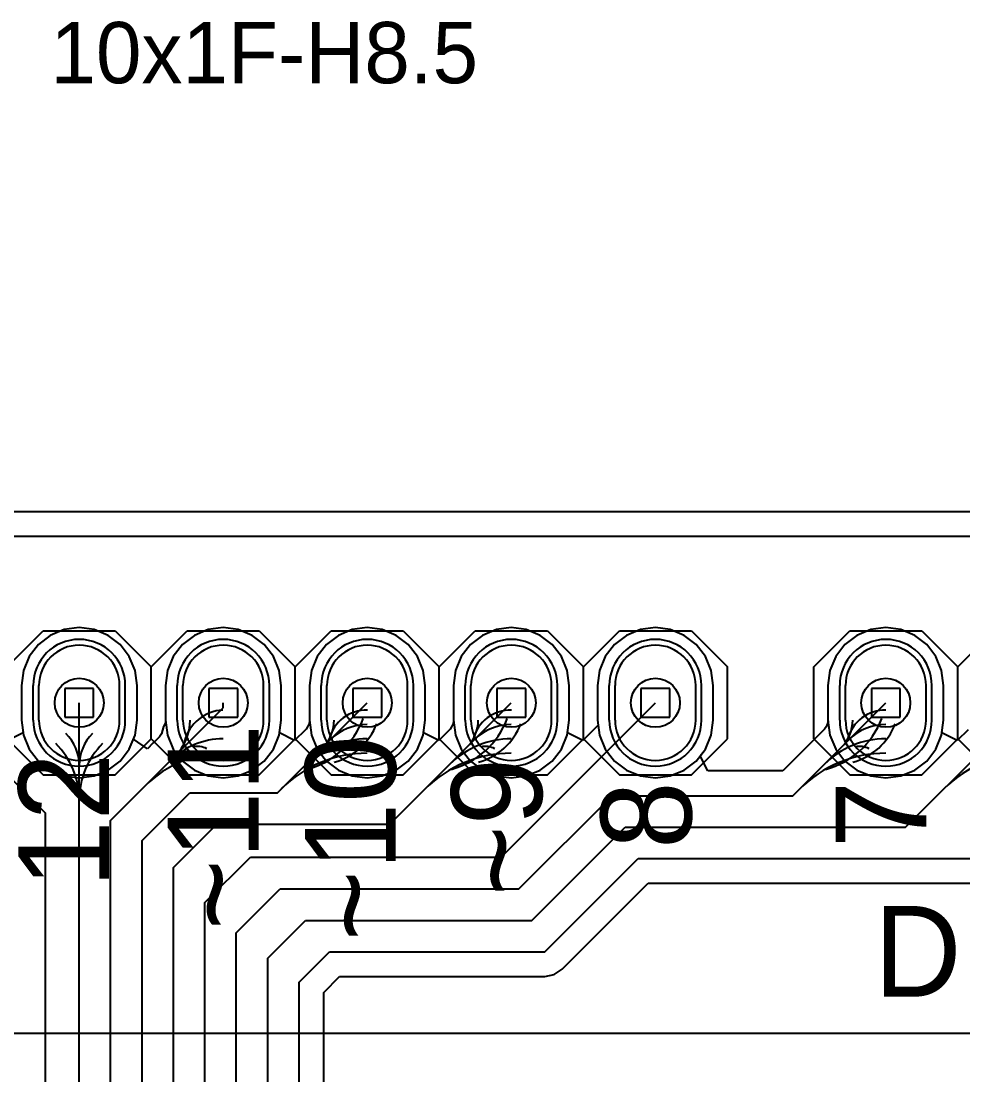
# Model space of a CAD drawing. Header units: millimetres. Extents: x 70.7 to 144.7, y 50.1 to 113.7.
# Drawn here: x 102.71 to 119.32, y 95.15 to 113.73 of the extents above; entities that cross this region are included whole.
import ezdxf

# ---------------------------------------------------------------- set-up
doc = ezdxf.new("R2010")
doc.units = ezdxf.units.MM
for name, color, linetype in [('BottomLayer', 5, 'Continuous'), ('BottomSolder', 6, 'Continuous'), ('KeepOutLayer', 6, 'Continuous'), ('Mechanical16', 56, 'Continuous'), ('Mechanical4', 56, 'Continuous'), ('MultiLayer', 9, 'Continuous'), ('PadHoleLayer', 156, 'Continuous'), ('TopLayer', 1, 'Continuous'), ('TopOverlay', 2, 'Continuous'), ('TopSolder', 216, 'Continuous')]:
    doc.layers.add(name, color=color, linetype=linetype)

# ---------------------------------------------------------------- blocks, each defined once
blk = doc.blocks.new('1X08_5')
at = {"layer": 'BottomLayer'}
for p, q in [((8.1788, 0.3048), (8.1788, -0.3048)), ((9.6012, 0.3048), (9.6012, -0.3048))]:
    blk.add_line(p, q, dxfattribs=at)
for centre, start, end in [((8.89, 0.3048), 0, 180), ((8.89, -0.3048), 180, 0)]:
    blk.add_arc(centre, 0.7112, start, end, dxfattribs=at)
at = {"layer": 'BottomSolder'}
for p, q in [((8.0772, 0.3048), (8.0772, -0.3048)), ((9.7028, 0.3048), (9.7028, -0.3048))]:
    blk.add_line(p, q, dxfattribs=at)
for centre, start, end in [((8.89, 0.3048), 0, 180), ((8.89, -0.3048), 180, 0)]:
    blk.add_arc(centre, 0.8128, start, end, dxfattribs=at)
at = {"layer": 'Mechanical16'}
for p, q in [((8.636, 0.254), (8.636, -0.254)), ((9.144, 0.254), (8.636, 0.254)), ((9.144, -0.254), (9.144, 0.254)), ((8.636, -0.254), (9.144, -0.254))]:
    blk.add_line(p, q, dxfattribs=at)
at = {"layer": 'MultiLayer'}
for p, q in [((8.1788, 0.3048), (8.1788, -0.3048)), ((9.6012, 0.3048), (9.6012, -0.3048))]:
    blk.add_line(p, q, dxfattribs=at)
for centre, start, end in [((8.89, 0.3048), 0, 180), ((8.89, -0.3048), 180, 0)]:
    blk.add_arc(centre, 0.7112, start, end, dxfattribs=at)
at = {"layer": 'PadHoleLayer'}
blk.add_circle((8.89, 0), 0.4318, dxfattribs=at)
at = {"layer": 'TopLayer'}
for p, q in [((8.1788, 0.3048), (8.1788, -0.3048)), ((9.6012, 0.3048), (9.6012, -0.3048))]:
    blk.add_line(p, q, dxfattribs=at)
for centre, start, end in [((8.89, 0.3048), 0, 180), ((8.89, -0.3048), 180, 0)]:
    blk.add_arc(centre, 0.7112, start, end, dxfattribs=at)
at = {"layer": 'TopOverlay'}
for p, q in [((7.62, 0.635), (6.985, 1.27)), ((8.255, 1.27), (7.62, 0.635)), ((9.525, 1.27), (8.255, 1.27)), ((10.16, 0.635), (9.525, 1.27)), ((7.62, 0.635), (7.62, -0.635)), ((10.16, 0.635), (10.16, -0.635)), ((7.62, -0.635), (6.985, -1.27)), ((8.255, -1.27), (7.62, -0.635)), ((10.16, -0.635), (9.525, -1.27)), ((9.525, -1.27), (8.255, -1.27))]:
    blk.add_line(p, q, dxfattribs=at)
at = {"layer": 'TopSolder'}
for p, q in [((8.0772, 0.3048), (8.0772, -0.3048)), ((9.7028, 0.3048), (9.7028, -0.3048))]:
    blk.add_line(p, q, dxfattribs=at)
for centre, start, end in [((8.89, 0.3048), 0, 180), ((8.89, -0.3048), 180, 0)]:
    blk.add_arc(centre, 0.8128, start, end, dxfattribs=at)
blk = doc.blocks.new('1X10_1_6')
at = {"layer": 'BottomLayer'}
for p, q in [((-12.1412, 0.3048), (-12.1412, -0.3048)), ((-10.7188, 0.3048), (-10.7188, -0.3048)), ((-9.6012, 0.3048), (-9.6012, -0.3048)), ((-8.1788, 0.3048), (-8.1788, -0.3048)), ((-7.0612, 0.3048), (-7.0612, -0.3048)), ((-5.6388, 0.3048), (-5.6388, -0.3048)), ((-4.5212, 0.3048), (-4.5212, -0.3048)), ((-3.0988, 0.3048), (-3.0988, -0.3048)), ((-1.9812, 0.3048), (-1.9812, -0.3048)), ((-0.5588, 0.3048), (-0.5588, -0.3048))]:
    blk.add_line(p, q, dxfattribs=at)
for centre, start, end in [((-11.43, 0.3048), 0, 180), ((-8.89, 0.3048), 0, 180), ((-6.35, 0.3048), 0, 180), ((-3.81, 0.3048), 0, 180), ((-1.27, 0.3048), 0, 180), ((-11.43, -0.3048), 180, 0), ((-8.89, -0.3048), 180, 0), ((-6.35, -0.3048), 180, 0), ((-3.81, -0.3048), 180, 0), ((-1.27, -0.3048), 180, 0)]:
    blk.add_arc(centre, 0.7112, start, end, dxfattribs=at)
at = {"layer": 'BottomSolder'}
for p, q in [((-12.2428, 0.3048), (-12.2428, -0.3048)), ((-10.6172, 0.3048), (-10.6172, -0.3048)), ((-9.7028, 0.3048), (-9.7028, -0.3048)), ((-8.0772, 0.3048), (-8.0772, -0.3048)), ((-7.1628, 0.3048), (-7.1628, -0.3048)), ((-5.5372, 0.3048), (-5.5372, -0.3048)), ((-4.6228, 0.3048), (-4.6228, -0.3048)), ((-2.9972, 0.3048), (-2.9972, -0.3048)), ((-2.0828, 0.3048), (-2.0828, -0.3048)), ((-0.4572, 0.3048), (-0.4572, -0.3048))]:
    blk.add_line(p, q, dxfattribs=at)
for centre, start, end in [((-11.43, 0.3048), 0, 180), ((-8.89, 0.3048), 0, 180), ((-6.35, 0.3048), 0, 180), ((-3.81, 0.3048), 0, 180), ((-1.27, 0.3048), 0, 180), ((-11.43, -0.3048), 180, 0), ((-8.89, -0.3048), 180, 0), ((-6.35, -0.3048), 180, 0), ((-3.81, -0.3048), 180, 0), ((-1.27, -0.3048), 180, 0)]:
    blk.add_arc(centre, 0.8128, start, end, dxfattribs=at)
at = {"layer": 'Mechanical16'}
for p, q in [((-11.684, 0.254), (-11.684, -0.254)), ((-11.176, 0.254), (-11.684, 0.254)), ((-11.176, -0.254), (-11.176, 0.254)), ((-9.144, 0.254), (-9.144, -0.254)), ((-8.636, 0.254), (-9.144, 0.254)), ((-8.636, -0.254), (-8.636, 0.254)), ((-6.604, 0.254), (-6.604, -0.254)), ((-6.096, 0.254), (-6.604, 0.254)), ((-6.096, -0.254), (-6.096, 0.254)), ((-4.064, 0.254), (-4.064, -0.254)), ((-3.556, 0.254), (-4.064, 0.254)), ((-3.556, -0.254), (-3.556, 0.254)), ((-1.524, 0.254), (-1.524, -0.254)), ((-1.016, 0.254), (-1.524, 0.254)), ((-1.016, -0.254), (-1.016, 0.254)), ((-11.684, -0.254), (-11.176, -0.254)), ((-9.144, -0.254), (-8.636, -0.254)), ((-6.604, -0.254), (-6.096, -0.254)), ((-4.064, -0.254), (-3.556, -0.254)), ((-1.524, -0.254), (-1.016, -0.254))]:
    blk.add_line(p, q, dxfattribs=at)
at = {"layer": 'MultiLayer'}
for p, q in [((-12.1412, 0.3048), (-12.1412, -0.3048)), ((-10.7188, 0.3048), (-10.7188, -0.3048)), ((-9.6012, 0.3048), (-9.6012, -0.3048)), ((-8.1788, 0.3048), (-8.1788, -0.3048)), ((-7.0612, 0.3048), (-7.0612, -0.3048)), ((-5.6388, 0.3048), (-5.6388, -0.3048)), ((-4.5212, 0.3048), (-4.5212, -0.3048)), ((-3.0988, 0.3048), (-3.0988, -0.3048)), ((-1.9812, 0.3048), (-1.9812, -0.3048)), ((-0.5588, 0.3048), (-0.5588, -0.3048))]:
    blk.add_line(p, q, dxfattribs=at)
for centre, start, end in [((-11.43, 0.3048), 0, 180), ((-8.89, 0.3048), 0, 180), ((-6.35, 0.3048), 0, 180), ((-3.81, 0.3048), 0, 180), ((-1.27, 0.3048), 0, 180), ((-11.43, -0.3048), 180, 0), ((-8.89, -0.3048), 180, 0), ((-6.35, -0.3048), 180, 0), ((-3.81, -0.3048), 180, 0), ((-1.27, -0.3048), 180, 0)]:
    blk.add_arc(centre, 0.7112, start, end, dxfattribs=at)
at = {"layer": 'PadHoleLayer'}
for centre in [(-11.43, 0), (-8.89, 0), (-6.35, 0), (-3.81, 0), (-1.27, 0)]:
    blk.add_circle(centre, 0.4318, dxfattribs=at)
at = {"layer": 'TopLayer'}
for p, q in [((-12.1412, 0.3048), (-12.1412, -0.3048)), ((-10.7188, 0.3048), (-10.7188, -0.3048)), ((-9.6012, 0.3048), (-9.6012, -0.3048)), ((-8.1788, 0.3048), (-8.1788, -0.3048)), ((-7.0612, 0.3048), (-7.0612, -0.3048)), ((-5.6388, 0.3048), (-5.6388, -0.3048)), ((-4.5212, 0.3048), (-4.5212, -0.3048)), ((-3.0988, 0.3048), (-3.0988, -0.3048)), ((-1.9812, 0.3048), (-1.9812, -0.3048)), ((-0.5588, 0.3048), (-0.5588, -0.3048))]:
    blk.add_line(p, q, dxfattribs=at)
for centre, start, end in [((-11.43, 0.3048), 0, 180), ((-8.89, 0.3048), 0, 180), ((-6.35, 0.3048), 0, 180), ((-3.81, 0.3048), 0, 180), ((-1.27, 0.3048), 0, 180), ((-11.43, -0.3048), 180, 0), ((-8.89, -0.3048), 180, 0), ((-6.35, -0.3048), 180, 0), ((-3.81, -0.3048), 180, 0), ((-1.27, -0.3048), 180, 0)]:
    blk.add_arc(centre, 0.7112, start, end, dxfattribs=at)
at = {"layer": 'TopOverlay'}
for p, q in [((-12.065, 1.27), (-12.7, 0.635)), ((-10.795, 1.27), (-12.065, 1.27)), ((-10.16, 0.635), (-10.795, 1.27)), ((-9.525, 1.27), (-10.16, 0.635)), ((-8.255, 1.27), (-9.525, 1.27)), ((-7.62, 0.635), (-8.255, 1.27)), ((-6.985, 1.27), (-7.62, 0.635)), ((-5.715, 1.27), (-6.985, 1.27)), ((-5.08, 0.635), (-5.715, 1.27)), ((-4.445, 1.27), (-5.08, 0.635)), ((-3.175, 1.27), (-4.445, 1.27)), ((-2.54, 0.635), (-3.175, 1.27)), ((-1.905, 1.27), (-2.54, 0.635)), ((-0.635, 1.27), (-1.905, 1.27)), ((0, 0.635), (-0.635, 1.27)), ((-12.7, 0.635), (-12.7, -0.635)), ((-10.16, 0.635), (-10.16, -0.635)), ((-7.62, 0.635), (-7.62, -0.635)), ((-5.08, 0.635), (-5.08, -0.635)), ((-2.54, 0.635), (-2.54, -0.635)), ((-12.065, -1.27), (-12.7, -0.635)), ((-10.16, -0.635), (-10.795, -1.27)), ((-9.525, -1.27), (-10.16, -0.635)), ((-7.62, -0.635), (-8.255, -1.27)), ((-6.985, -1.27), (-7.62, -0.635)), ((-5.08, -0.635), (-5.715, -1.27)), ((-4.445, -1.27), (-5.08, -0.635)), ((-2.54, -0.635), (-3.175, -1.27)), ((-1.905, -1.27), (-2.54, -0.635)), ((0, -0.635), (-0.635, -1.27)), ((-10.795, -1.27), (-12.065, -1.27)), ((-8.255, -1.27), (-9.525, -1.27)), ((-5.715, -1.27), (-6.985, -1.27)), ((-3.175, -1.27), (-4.445, -1.27)), ((-0.635, -1.27), (-1.905, -1.27))]:
    blk.add_line(p, q, dxfattribs=at)
at = {"layer": 'TopSolder'}
for p, q in [((-12.2428, 0.3048), (-12.2428, -0.3048)), ((-10.6172, 0.3048), (-10.6172, -0.3048)), ((-9.7028, 0.3048), (-9.7028, -0.3048)), ((-8.0772, 0.3048), (-8.0772, -0.3048)), ((-7.1628, 0.3048), (-7.1628, -0.3048)), ((-5.5372, 0.3048), (-5.5372, -0.3048)), ((-4.6228, 0.3048), (-4.6228, -0.3048)), ((-2.9972, 0.3048), (-2.9972, -0.3048)), ((-2.0828, 0.3048), (-2.0828, -0.3048)), ((-0.4572, 0.3048), (-0.4572, -0.3048))]:
    blk.add_line(p, q, dxfattribs=at)
for centre, start, end in [((-11.43, 0.3048), 0, 180), ((-8.89, 0.3048), 0, 180), ((-6.35, 0.3048), 0, 180), ((-3.81, 0.3048), 0, 180), ((-1.27, 0.3048), 0, 180), ((-11.43, -0.3048), 180, 0), ((-8.89, -0.3048), 180, 0), ((-6.35, -0.3048), 180, 0), ((-3.81, -0.3048), 180, 0), ((-1.27, -0.3048), 180, 0)]:
    blk.add_arc(centre, 0.8128, start, end, dxfattribs=at)

msp = doc.modelspace()

# ---------------------------------------------------------------- linework, layer by layer
at = {"layer": 'BottomLayer'}
for p, q in [((87.213, 104.646), (137.498, 104.646)), ((103.474, 103.001), (103.228, 102.899)), ((103.738, 103.036), (103.474, 103.001)), ((104.002, 103.001), (103.738, 103.036)), ((104.248, 102.899), (104.002, 103.001)), ((106.014, 103.001), (105.768, 102.899)), ((106.278, 103.036), (106.014, 103.001)), ((106.542, 103.001), (106.278, 103.036)), ((106.788, 102.899), (106.542, 103.001)), ((108.554, 103.001), (108.308, 102.899)), ((108.818, 103.036), (108.554, 103.001)), ((109.082, 103.001), (108.818, 103.036)), ((109.328, 102.899), (109.082, 103.001)), ((111.094, 103.001), (110.848, 102.899)), ((111.358, 103.036), (111.094, 103.001)), ((111.622, 103.001), (111.358, 103.036)), ((111.868, 102.899), (111.622, 103.001)), ((113.634, 103.001), (113.388, 102.899)), ((113.898, 103.036), (113.634, 103.001)), ((114.162, 103.001), (113.898, 103.036)), ((114.408, 102.899), (114.162, 103.001)), ((117.698, 103.001), (117.452, 102.899)), ((117.962, 103.036), (117.698, 103.001)), ((118.226, 103.001), (117.962, 103.036)), ((118.472, 102.899), (118.226, 103.001)), ((103.017, 102.737), (102.855, 102.526)), ((103.228, 102.899), (103.017, 102.737)), ((104.459, 102.737), (104.248, 102.899)), ((104.621, 102.526), (104.459, 102.737)), ((105.557, 102.737), (105.395, 102.526)), ((105.768, 102.899), (105.557, 102.737)), ((106.999, 102.737), (106.788, 102.899)), ((107.161, 102.526), (106.999, 102.737)), ((108.097, 102.737), (107.935, 102.526)), ((108.308, 102.899), (108.097, 102.737)), ((109.539, 102.737), (109.328, 102.899)), ((109.701, 102.526), (109.539, 102.737)), ((110.637, 102.737), (110.475, 102.526)), ((110.848, 102.899), (110.637, 102.737)), ((112.079, 102.737), (111.868, 102.899)), ((112.241, 102.526), (112.079, 102.737)), ((113.177, 102.737), (113.015, 102.526)), ((113.388, 102.899), (113.177, 102.737)), ((114.619, 102.737), (114.408, 102.899)), ((114.781, 102.526), (114.619, 102.737)), ((117.241, 102.737), (117.079, 102.526)), ((117.452, 102.899), (117.241, 102.737)), ((118.683, 102.737), (118.472, 102.899)), ((118.845, 102.526), (118.683, 102.737)), ((102.855, 102.526), (102.753, 102.28)), ((104.723, 102.28), (104.621, 102.526)), ((105.395, 102.526), (105.293, 102.28)), ((107.263, 102.28), (107.161, 102.526)), ((107.935, 102.526), (107.833, 102.28)), ((109.803, 102.28), (109.701, 102.526)), ((110.475, 102.526), (110.373, 102.28)), ((112.343, 102.28), (112.241, 102.526)), ((113.015, 102.526), (112.913, 102.28)), ((114.883, 102.28), (114.781, 102.526)), ((117.079, 102.526), (116.977, 102.28)), ((118.947, 102.28), (118.845, 102.526)), ((102.753, 102.28), (102.718, 102.016)), ((104.758, 102.016), (104.723, 102.28)), ((105.293, 102.28), (105.258, 102.016)), ((107.298, 102.016), (107.263, 102.28)), ((107.833, 102.28), (107.798, 102.016)), ((109.838, 102.016), (109.803, 102.28)), ((110.373, 102.28), (110.338, 102.016)), ((112.378, 102.016), (112.343, 102.28)), ((112.913, 102.28), (112.878, 102.016)), ((114.918, 102.016), (114.883, 102.28)), ((116.977, 102.28), (116.942, 102.016)), ((118.982, 102.016), (118.947, 102.28)), ((102.718, 102.016), (102.718, 101.406)), ((104.758, 101.406), (104.758, 102.016)), ((105.258, 102.016), (105.258, 101.406)), ((107.298, 101.406), (107.298, 102.016)), ((107.798, 102.016), (107.798, 101.406)), ((109.838, 101.406), (109.838, 102.016)), ((110.338, 102.016), (110.338, 101.406)), ((112.378, 101.406), (112.378, 102.016)), ((112.878, 102.016), (112.878, 101.406)), ((114.918, 101.406), (114.918, 102.016)), ((116.942, 102.016), (116.942, 101.406)), ((118.982, 101.406), (118.982, 102.016)), ((102.718, 101.406), (102.753, 101.142)), ((104.723, 101.142), (104.758, 101.406)), ((105.258, 101.406), (105.293, 101.142)), ((107.263, 101.142), (107.298, 101.406)), ((107.798, 101.406), (107.833, 101.142)), ((109.803, 101.142), (109.838, 101.406)), ((110.338, 101.406), (110.373, 101.142)), ((112.343, 101.142), (112.378, 101.406)), ((112.878, 101.406), (112.913, 101.142)), ((114.883, 101.142), (114.918, 101.406)), ((116.942, 101.406), (116.977, 101.142)), ((118.947, 101.142), (118.982, 101.406)), ((102.753, 101.142), (102.855, 100.896)), ((104.621, 100.896), (104.723, 101.142)), ((105.293, 101.142), (105.395, 100.896)), ((107.161, 100.896), (107.263, 101.142)), ((107.833, 101.142), (107.935, 100.896)), ((109.701, 100.896), (109.803, 101.142)), ((110.373, 101.142), (110.475, 100.896)), ((112.241, 100.896), (112.343, 101.142)), ((112.913, 101.142), (113.015, 100.896)), ((114.781, 100.896), (114.883, 101.142)), ((116.977, 101.142), (117.079, 100.896)), ((118.845, 100.896), (118.947, 101.142)), ((102.855, 100.896), (103.017, 100.685)), ((104.459, 100.685), (104.621, 100.896)), ((105.395, 100.896), (105.557, 100.685)), ((106.999, 100.685), (107.161, 100.896)), ((107.935, 100.896), (108.097, 100.685)), ((109.539, 100.685), (109.701, 100.896)), ((110.475, 100.896), (110.637, 100.685)), ((112.079, 100.685), (112.241, 100.896)), ((113.015, 100.896), (113.177, 100.685)), ((114.619, 100.685), (114.781, 100.896)), ((117.079, 100.896), (117.241, 100.685)), ((118.683, 100.685), (118.845, 100.896)), ((103.017, 100.685), (103.228, 100.523)), ((103.228, 100.523), (103.474, 100.421)), ((104.002, 100.421), (104.248, 100.523)), ((104.248, 100.523), (104.459, 100.685)), ((105.557, 100.685), (105.768, 100.523)), ((105.768, 100.523), (106.014, 100.421)), ((106.542, 100.421), (106.788, 100.523)), ((106.788, 100.523), (106.999, 100.685)), ((108.097, 100.685), (108.308, 100.523)), ((108.308, 100.523), (108.554, 100.421)), ((109.082, 100.421), (109.328, 100.523)), ((109.328, 100.523), (109.539, 100.685)), ((110.637, 100.685), (110.848, 100.523)), ((110.848, 100.523), (111.094, 100.421)), ((111.622, 100.421), (111.868, 100.523)), ((111.868, 100.523), (112.079, 100.685)), ((113.177, 100.685), (113.388, 100.523)), ((113.388, 100.523), (113.634, 100.421)), ((114.162, 100.421), (114.408, 100.523)), ((114.408, 100.523), (114.619, 100.685)), ((117.241, 100.685), (117.452, 100.523)), ((117.452, 100.523), (117.698, 100.421)), ((118.226, 100.421), (118.472, 100.523)), ((118.472, 100.523), (118.683, 100.685)), ((103.474, 100.421), (103.738, 100.387)), ((103.738, 100.387), (104.002, 100.421)), ((106.014, 100.421), (106.278, 100.387)), ((106.278, 100.387), (106.542, 100.421)), ((108.554, 100.421), (108.818, 100.387)), ((108.818, 100.387), (109.082, 100.421)), ((111.094, 100.421), (111.358, 100.387)), ((111.358, 100.387), (111.622, 100.421)), ((113.634, 100.421), (113.898, 100.387)), ((113.898, 100.387), (114.162, 100.421)), ((117.698, 100.421), (117.962, 100.387)), ((117.962, 100.387), (118.226, 100.421))]:
    msp.add_line(p, q, dxfattribs=at)
at = {"layer": 'KeepOutLayer'}
msp.add_line((77.242, 105.081), (137.678, 105.081), dxfattribs=at)
at = {"layer": 'TopLayer'}
for p, q in [((87.213, 104.646), (137.498, 104.646)), ((103.474, 103.001), (103.228, 102.899)), ((103.738, 103.036), (103.474, 103.001)), ((104.002, 103.001), (103.738, 103.036)), ((104.248, 102.899), (104.002, 103.001)), ((106.014, 103.001), (105.768, 102.899)), ((106.278, 103.036), (106.014, 103.001)), ((106.542, 103.001), (106.278, 103.036)), ((106.788, 102.899), (106.542, 103.001)), ((108.554, 103.001), (108.308, 102.899)), ((108.818, 103.036), (108.554, 103.001)), ((109.082, 103.001), (108.818, 103.036)), ((109.328, 102.899), (109.082, 103.001)), ((111.094, 103.001), (110.848, 102.899)), ((111.358, 103.036), (111.094, 103.001)), ((111.622, 103.001), (111.358, 103.036)), ((111.868, 102.899), (111.622, 103.001)), ((113.634, 103.001), (113.388, 102.899)), ((113.898, 103.036), (113.634, 103.001)), ((114.162, 103.001), (113.898, 103.036)), ((114.408, 102.899), (114.162, 103.001)), ((117.698, 103.001), (117.452, 102.899)), ((117.962, 103.036), (117.698, 103.001)), ((118.226, 103.001), (117.962, 103.036)), ((118.472, 102.899), (118.226, 103.001)), ((103.017, 102.737), (102.855, 102.526)), ((103.228, 102.899), (103.017, 102.737)), ((104.459, 102.737), (104.248, 102.899)), ((104.621, 102.526), (104.459, 102.737)), ((105.557, 102.737), (105.395, 102.526)), ((105.768, 102.899), (105.557, 102.737)), ((106.999, 102.737), (106.788, 102.899)), ((107.161, 102.526), (106.999, 102.737)), ((108.097, 102.737), (107.935, 102.526)), ((108.308, 102.899), (108.097, 102.737)), ((109.539, 102.737), (109.328, 102.899)), ((109.701, 102.526), (109.539, 102.737)), ((110.637, 102.737), (110.475, 102.526)), ((110.848, 102.899), (110.637, 102.737)), ((112.079, 102.737), (111.868, 102.899)), ((112.241, 102.526), (112.079, 102.737)), ((113.177, 102.737), (113.015, 102.526)), ((113.388, 102.899), (113.177, 102.737)), ((114.619, 102.737), (114.408, 102.899)), ((114.781, 102.526), (114.619, 102.737)), ((117.241, 102.737), (117.079, 102.526)), ((117.452, 102.899), (117.241, 102.737)), ((118.683, 102.737), (118.472, 102.899)), ((118.845, 102.526), (118.683, 102.737)), ((102.855, 102.526), (102.753, 102.28)), ((104.723, 102.28), (104.621, 102.526)), ((105.395, 102.526), (105.293, 102.28)), ((107.263, 102.28), (107.161, 102.526)), ((107.935, 102.526), (107.833, 102.28)), ((109.803, 102.28), (109.701, 102.526)), ((110.475, 102.526), (110.373, 102.28)), ((112.343, 102.28), (112.241, 102.526)), ((113.015, 102.526), (112.913, 102.28)), ((114.883, 102.28), (114.781, 102.526)), ((117.079, 102.526), (116.977, 102.28)), ((118.947, 102.28), (118.845, 102.526)), ((102.753, 102.28), (102.718, 102.016)), ((104.758, 102.016), (104.723, 102.28)), ((105.293, 102.28), (105.258, 102.016)), ((107.298, 102.016), (107.263, 102.28)), ((107.833, 102.28), (107.798, 102.016)), ((109.838, 102.016), (109.803, 102.28)), ((110.373, 102.28), (110.338, 102.016)), ((112.378, 102.016), (112.343, 102.28)), ((112.913, 102.28), (112.878, 102.016)), ((114.918, 102.016), (114.883, 102.28)), ((116.977, 102.28), (116.942, 102.016)), ((118.982, 102.016), (118.947, 102.28)), ((102.718, 102.016), (102.718, 101.406)), ((104.758, 101.406), (104.758, 102.016)), ((105.258, 102.016), (105.258, 101.406)), ((107.298, 101.406), (107.298, 102.016)), ((107.798, 102.016), (107.798, 101.406)), ((109.838, 101.406), (109.838, 102.016)), ((110.338, 102.016), (110.338, 101.406)), ((112.378, 101.406), (112.378, 102.016)), ((112.878, 102.016), (112.878, 101.406)), ((114.918, 101.406), (114.918, 102.016)), ((116.942, 102.016), (116.942, 101.406)), ((118.982, 101.406), (118.982, 102.016)), ((101.198, 101.711), (103.142, 99.767)), ((103.738, 77.751), (103.738, 101.711)), ((104.292, 99.636), (106.278, 101.622)), ((106.278, 101.622), (106.278, 101.711)), ((107.232, 100.126), (108.818, 101.711)), ((109.218, 99.572), (111.358, 101.711)), ((111.178, 98.991), (113.898, 101.711)), ((116.325, 100.074), (117.962, 101.711)), ((118.311, 99.52), (120.502, 101.711)), ((102.718, 101.406), (102.748, 101.179)), ((104.723, 101.142), (104.758, 101.406)), ((105.226, 101.293), (105.187, 101.165)), ((105.253, 101.345), (105.226, 101.293)), ((105.261, 101.384), (105.253, 101.345)), ((105.258, 101.406), (105.261, 101.384)), ((107.268, 101.179), (107.298, 101.406)), ((107.739, 101.248), (107.728, 101.237)), ((107.764, 101.285), (107.739, 101.248)), ((107.79, 101.348), (107.764, 101.285)), ((107.799, 101.396), (107.79, 101.348)), ((107.798, 101.406), (107.799, 101.396)), ((109.808, 101.179), (109.838, 101.406)), ((110.279, 101.248), (110.268, 101.237)), ((110.304, 101.285), (110.279, 101.248)), ((110.33, 101.348), (110.304, 101.285)), ((110.339, 101.396), (110.33, 101.348)), ((110.338, 101.406), (110.339, 101.396)), ((112.348, 101.179), (112.378, 101.406)), ((112.89, 101.319), (112.617, 101.046)), ((112.878, 101.406), (112.89, 101.319)), ((114.883, 101.142), (114.918, 101.406)), ((116.883, 101.248), (116.872, 101.237)), ((116.908, 101.285), (116.883, 101.248)), ((116.934, 101.348), (116.908, 101.285)), ((116.941, 101.384), (116.934, 101.348)), ((116.943, 101.396), (116.941, 101.384)), ((116.942, 101.406), (116.943, 101.396)), ((118.952, 101.179), (118.982, 101.406)), ((102.748, 101.179), (102.479, 101.046)), ((104.693, 101.069), (104.723, 101.142)), ((104.942, 100.902), (104.693, 101.069)), ((105.151, 101.111), (105.039, 100.999)), ((105.187, 101.165), (105.151, 101.111)), ((107.537, 101.046), (107.268, 101.179)), ((107.728, 101.237), (107.537, 101.046)), ((107.728, 101.237), (107.728, 101.237)), ((107.728, 101.237), (107.728, 101.237)), ((107.728, 101.237), (107.728, 101.237)), ((110.077, 101.046), (109.808, 101.179)), ((110.268, 101.237), (110.077, 101.046)), ((110.268, 101.237), (110.268, 101.237)), ((110.268, 101.237), (110.268, 101.237)), ((110.268, 101.237), (110.268, 101.237)), ((110.268, 101.237), (110.268, 101.237)), ((110.268, 101.237), (110.268, 101.237)), ((110.268, 101.237), (110.268, 101.237)), ((110.268, 101.237), (110.268, 101.237)), ((110.268, 101.237), (110.268, 101.237)), ((110.268, 101.237), (110.268, 101.237)), ((110.268, 101.237), (110.268, 101.237)), ((110.268, 101.237), (110.268, 101.237)), ((112.617, 101.046), (112.348, 101.179)), ((114.781, 100.896), (114.883, 101.142)), ((116.872, 101.237), (116.578, 100.943)), ((116.872, 101.237), (116.872, 101.237)), ((116.872, 101.237), (116.872, 101.237)), ((116.872, 101.237), (116.872, 101.237)), ((116.872, 101.237), (116.872, 101.237)), ((116.872, 101.237), (116.872, 101.237)), ((116.872, 101.237), (116.872, 101.237)), ((116.872, 101.237), (116.872, 101.237)), ((116.872, 101.237), (116.872, 101.237)), ((116.872, 101.237), (116.872, 101.237)), ((116.872, 101.237), (116.872, 101.237)), ((116.872, 101.237), (116.872, 101.237)), ((119.221, 101.046), (118.952, 101.179)), ((119.412, 101.237), (119.221, 101.046)), ((105.038, 100.998), (104.942, 100.902)), ((105.039, 100.999), (105.038, 100.998)), ((105.038, 100.998), (105.038, 100.998)), ((114.691, 100.779), (114.781, 100.896)), ((116.57, 100.935), (116.145, 100.51)), ((116.578, 100.943), (116.569, 100.936)), ((116.569, 100.936), (116.57, 100.935)), ((114.823, 100.51), (114.691, 100.779)), ((116.145, 100.51), (114.823, 100.51)), ((104.846, 99.285), (105.686, 100.126)), ((105.686, 100.126), (107.232, 100.126)), ((111.489, 98.429), (113.134, 100.074)), ((113.134, 100.074), (116.325, 100.074)), ((103.142, 77.146), (103.142, 99.767)), ((104.292, 78.402), (104.292, 99.636)), ((105.4, 98.809), (106.162, 99.572)), ((106.162, 99.572), (109.218, 99.572)), ((111.718, 97.875), (113.363, 99.52)), ((113.363, 99.52), (118.311, 99.52)), ((104.846, 79.138), (104.846, 99.285)), ((105.954, 98.188), (106.757, 98.991)), ((106.757, 98.991), (111.178, 98.991)), ((111.948, 97.321), (113.593, 98.966)), ((113.593, 98.966), (120.297, 98.966)), ((105.4, 79.899), (105.4, 98.809)), ((112.256, 97.013), (113.773, 98.531)), ((113.773, 98.531), (120.297, 98.531)), ((106.508, 97.657), (107.28, 98.429)), ((107.28, 98.429), (111.489, 98.429)), ((105.954, 80.474), (105.954, 98.188)), ((107.062, 97.211), (107.726, 97.875)), ((107.726, 97.875), (111.718, 97.875)), ((106.508, 81.056), (106.508, 97.657)), ((107.062, 81.672), (107.062, 97.211)), ((107.616, 96.788), (108.149, 97.321)), ((108.149, 97.321), (111.948, 97.321)), ((112.115, 96.919), (112.256, 97.013)), ((108.051, 96.607), (108.33, 96.886)), ((108.33, 96.886), (111.948, 96.886)), ((111.948, 96.886), (112.115, 96.919)), ((107.616, 82.211), (107.616, 96.788)), ((108.051, 82.392), (108.051, 96.607))]:
    msp.add_line(p, q, dxfattribs=at)
for centre, radius, start, end in [((106.31, 100.844), 0.741, 93.2798, 164.9998), ((107.379, 101.95), 1.462, 285, 339.301), ((108.812, 100.893), 0.691, 89.2898, 164.9998), ((109.919, 101.95), 1.462, 285, 339.301), ((111.352, 100.893), 0.691, 89.2898, 164.9998), ((116.523, 101.95), 1.462, 285, 339.301), ((117.956, 100.893), 0.691, 89.2898, 164.9998), ((104.804, 101.406), 0.889, 315, 0), ((104.804, 101.406), 0.889, 315, 0), ((107.559, 101.406), 0.675, 315, 0), ((107.559, 101.406), 0.675, 315, 0), ((108.818, 100.41), 0.92, 90, 135), ((108.818, 100.41), 0.92, 90, 135), ((107.95, 101.734), 1.106, 285, 339.301), ((110.099, 101.406), 0.675, 315, 0), ((110.099, 101.406), 0.675, 315, 0), ((111.358, 100.41), 0.92, 90, 135), ((111.358, 100.41), 0.92, 90, 135), ((110.49, 101.734), 1.106, 285, 339.301), ((116.703, 101.406), 0.675, 315, 0), ((116.703, 101.406), 0.675, 315, 0), ((117.962, 100.41), 0.92, 90, 135), ((117.962, 100.41), 0.92, 90, 135), ((117.094, 101.734), 1.106, 285, 339.301), ((102.941, 100.609), 0.797, 0, 45), ((102.941, 100.609), 0.797, 0, 45), ((104.535, 100.609), 0.797, 135, 180), ((104.535, 100.609), 0.797, 135, 180), ((106.278, 99.758), 1.318, 90, 135), ((106.278, 99.758), 1.318, 90, 135), ((108.818, 99.543), 1.533, 90, 135), ((108.818, 99.543), 1.533, 90, 135), ((111.358, 99.543), 1.533, 90, 135), ((111.358, 99.543), 1.533, 90, 135), ((117.962, 99.543), 1.533, 90, 135), ((117.962, 99.543), 1.533, 90, 135), ((102.328, 99.996), 1.41, 0, 45), ((102.328, 99.996), 1.41, 0, 45), ((105.148, 99.996), 1.41, 135, 180), ((105.148, 99.996), 1.41, 135, 180), ((105.825, 100.622), 0.321, 60, 105), ((108.365, 100.622), 0.321, 60.0001, 105.0001), ((110.905, 100.622), 0.321, 60.0001, 105.0001), ((117.509, 100.622), 0.321, 60.0001, 105.0001), ((106.278, 98.891), 1.931, 90, 135), ((106.278, 98.891), 1.931, 90, 135), ((108.818, 98.676), 2.146, 90, 135), ((108.818, 98.676), 2.146, 90, 135), ((111.358, 98.676), 2.146, 90, 135), ((111.358, 98.676), 2.146, 90, 135), ((117.962, 98.676), 2.146, 90, 135), ((117.962, 98.676), 2.146, 90, 135), ((120.502, 98.676), 2.146, 90, 135), ((120.502, 98.676), 2.146, 90, 135)]:
    msp.add_arc(centre, radius, start, end, dxfattribs=at)
at = {"layer": 'TopOverlay'}
msp.add_line((97.76, 95.885), (131.93, 95.885), dxfattribs=at)

# ---------------------------------------------------------------- block references
at = {"rotation": 180}
for name, p in [('1X10_1_6', (102.468, 101.711)), ('1X08_5', (126.852, 101.711))]:
    msp.add_blockref(name, p, dxfattribs=at)

# ---------------------------------------------------------------- texts
at = {"layer": 'Mechanical4'}
msp.add_text('10x1F-H8.5', height=1.0795, dxfattribs=at).set_placement((103.23, 112.633))
at = {"layer": 'TopOverlay'}
for s, rotation, p in [('~11', 90, (106.9, 97.704)), ('~10', 90, (109.32, 97.51)), ('12', 90, (104.265, 98.449)), ('~9', 90, (111.9, 98.301)), ('8', 90, (114.535, 99.135)), ('7', 90, (118.675, 99.147)), ('DIGITAL  (PWM~)', 360, (117.752, 96.531))]:
    msp.add_text(s, height=1.6, rotation=rotation, dxfattribs=at).set_placement(p)

doc.saveas('drawing.dxf')
